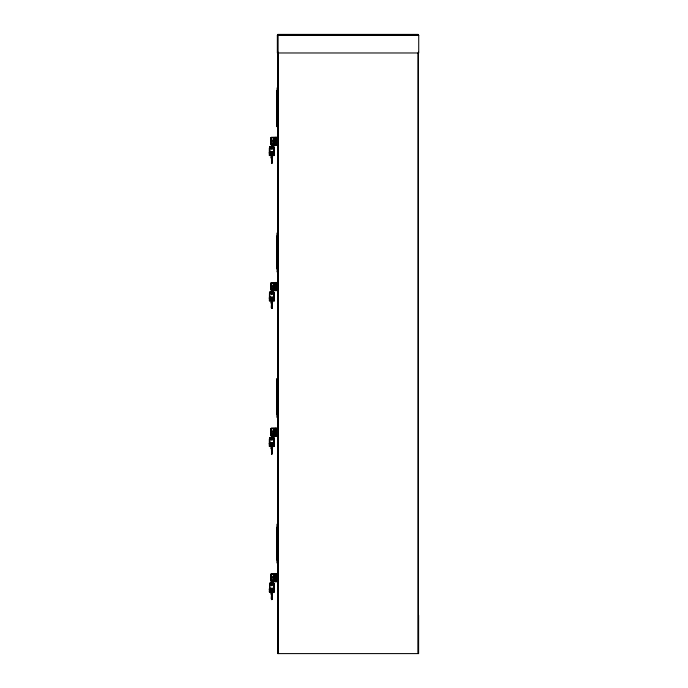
<?xml version="1.0" encoding="UTF-8"?>
<svg xmlns="http://www.w3.org/2000/svg" width="688" height="688" viewBox="0 0 688 688"><rect width="100%" height="100%" fill="white"/><g stroke="black" fill="none" stroke-linecap="round" stroke-linejoin="round"><path stroke-width="1.03" d="M271.7 292.77L271.597 293.836L271.958 291.497M271.863 147.997L271.88 145.641M271.829 144.102C271.906 139.432 271.485 149.434 271.691 148.118M271.7 439.262L271.7 438.359M271.863 293.269L271.88 290.912M271.7 584.791L271.708 582.022M277.126 563.051L276.946 527.369L277.763 527.369M277.763 414.193L276.877 414.271L276.946 381.849L277.763 381.849M277.341 268.604L276.877 268.681L276.903 236.225L277.763 236.259M276.946 123.341L277.066 90.988L276.903 123.41L277.763 123.341M277.092 527.369L276.903 559.791L276.972 527.343L277.539 527.386L277.539 559.74M277.04 527.369L277.015 559.722M277.083 236.225L276.903 268.681L276.972 236.225L277.539 236.276L277.539 268.621M277.015 126.669L277.015 91.04M277.126 524.093L277.341 563.051M277.298 417.444L276.92 378.563L277.126 417.521M277.152 268.604L277.032 236.259L277.341 271.932L277.126 232.974M277.298 87.78L276.92 126.669M277.539 414.21L277.539 381.866M277.539 123.358L277.539 91.005M271.657 147L271.665 148.281L271.855 147.473M271.726 143.74L271.691 143.13M271.657 292.262L271.665 293.544L271.769 291.101M271.691 288.392L271.588 293.062M271.855 288.53L271.889 289.949M271.657 437.852L271.665 439.133L271.726 437.946M271.889 434.696L271.726 433.595L271.674 436.579M271.889 580.216L271.691 579.511M271.674 143.388L271.605 148.479L271.674 143.388L271.502 145.727M271.674 288.65L271.502 293.681M271.872 437.448L271.863 438.273L271.949 435.521M274.073 143.13L274.03 144.102L276.18 144.102M274.03 289.364L274.073 288.392M274.03 434.954L274.073 433.982M274.03 580.483L274.073 579.511M271.588 147.791L271.597 147.017M271.889 144.686L271.855 143.259M271.829 289.373L271.829 287.825L271.794 288.315M271.794 438.617L271.708 436.502M271.889 435.538L271.829 433.414L271.794 433.904M271.794 584.138L271.82 581.42M271.648 583.785C271.984 586.984 272.052 578.634 271.794 579.425M271.605 146.088L271.614 145.099L271.554 147.155M271.597 292.288L271.605 291.351M271.674 290.99L271.622 289.424M271.812 291.299L271.803 293.836L271.855 292.744M271.605 436.94L271.597 439.426L271.829 436.089M271.803 437.826L271.88 436.502M271.812 436.889L271.82 435.9M271.726 580.122L271.717 584.714M271.88 582.022L271.502 584.791M271.605 582.469L271.622 580.534L271.597 584.946L271.554 583.536M274.727 574.815L274.753 573.474L274.744 575.822M274.443 574.815L274.357 573.482L274.374 574.815M271.683 146.535L271.743 144.583M271.992 145.263L271.76 147.18M271.88 146.613L271.949 144.661M271.579 291.789L271.622 290.396L276.189 290.319M271.683 291.807L271.751 289.665M271.794 291.514L271.829 290.499M271.88 291.884L271.949 289.932M271.683 437.396L271.743 435.444M271.992 436.115L271.906 438.66M271.683 582.917L271.743 580.964M271.579 582.908L271.751 580.775M271.992 581.644L271.906 584.181M271.726 147.094L271.769 145.839M271.579 437.387L271.631 438.935M271.769 436.691L271.803 439.426L271.691 438.978M271.829 148.126L271.803 148.574L271.734 147.903M271.734 293.174L271.562 293.742L271.554 292.426M271.622 144.153L271.571 144.996L271.683 144.411M271.622 435.014L271.502 439.271M274.409 155.531L269.275 155.531L269.343 148.161L270.298 146.484L273.377 146.484L274.211 147.378L274.151 155.531M273.377 291.746L274.211 292.641L274.151 300.802M274.409 446.392L269.275 446.392L269.343 439.013L270.298 437.336L273.377 437.336L274.211 438.23L274.151 446.392M274.409 591.912L269.275 591.912L269.816 583.183L273.377 582.865L274.211 583.759L274.151 591.912M271.7 291.127L271.846 289.717M271.7 582.246L271.846 580.827M277.35 90.962L277.341 87.711M277.35 236.225L277.341 232.974M277.341 527.412L277.35 524.161M276.189 137.204L271.192 137.411L270.642 143.801L271.674 145.357L276.189 145.357M271.003 138.142L270.84 144.583L271.192 137.411L276.189 137.514M269.533 155.531L269.816 146.802L273.858 146.802L269.816 146.802M275.157 140.197C276.017 138.503 276.017 144.067 275.157 142.373M276.189 282.476L271.192 282.682L270.642 289.063L271.674 290.628L276.189 290.628M271.003 283.404L270.84 289.846L271.192 282.682L276.189 282.777M269.533 300.802L269.533 293.423L270.298 291.746L273.858 292.073L269.816 292.073L269.472 292.641L269.343 300.802L274.409 300.802M275.157 285.46C276.017 283.766 276.017 289.33 275.157 287.636M276.189 428.065L271.192 428.271L270.642 434.653L271.674 436.218L276.189 436.218M271.003 428.994L270.84 435.435L271.192 428.271L276.189 428.366M269.533 446.392L269.816 437.663L273.858 437.663L269.816 437.663M275.157 431.049C276.017 429.355 276.017 434.928 275.157 433.234M276.189 573.586L271.192 573.792L270.642 580.182L271.674 581.738L276.189 581.738M269.533 591.912L269.533 584.542L270.298 582.865M275.157 576.578C276.017 574.884 276.017 580.448 275.157 578.754M269.275 153.157L269.275 152.538M274.409 152.512L274.409 153.183M269.275 298.429L269.275 297.809M274.409 297.784L274.409 298.454M270.117 443.287L274.409 443.373L274.409 444.044M269.275 589.539L269.275 588.919M274.409 588.894L274.409 589.564M269.275 444.044L269.275 443.373M270.84 574.368L270.84 580.964L271.192 573.792L276.189 573.895M271.433 159.625L271.734 163.245L272.457 162.239L272.25 159.625M271.433 450.477L271.734 454.097L272.457 453.091L272.25 450.477M271.433 304.423L271.227 307.502L271.734 308.508L272.457 307.502L272.25 304.423M271.433 595.533L271.227 598.62L271.734 599.626L272.457 598.62L272.25 595.533M276.972 123.41L277.04 90.988L277.083 123.41M276.92 414.193L277.083 381.814L277.195 414.193M277.35 35.329L277.875 34.4L418.201 34.4L418.725 35.329L418.725 52.976L277.35 52.976L277.35 35.329L418.725 35.329M278.485 186.353L277.952 187.282L277.952 197.809L278.485 198.737M276.903 268.681L277.763 268.604M278.485 331.831L277.952 332.76L277.952 343.286L278.485 344.215M278.485 477.317L277.952 478.246L277.952 488.772L278.485 489.701M276.903 559.791L277.763 559.722M277.341 123.341L277.238 90.988M277.298 559.791L277.238 527.369M272.25 158.954L272.56 156.941M272.25 304.216L272.56 302.204M272.25 449.806L272.56 447.802M272.25 595.335L272.56 593.323M277.625 184.952L277.711 54.791L277.814 185.313L277.814 184.719M277.625 330.223L277.711 200.053L277.814 330.584L277.814 329.991M277.625 621.333L277.711 491.172L277.814 621.694L277.814 621.101M276.972 414.271L277.187 381.849L277.083 414.271M271.175 153.854C269.902 155.075 273.781 155.075 272.508 153.854M269.816 292.073L270.298 291.858M271.175 299.125C269.902 300.338 273.781 300.338 272.508 299.125M271.175 444.715C269.902 445.936 273.781 445.936 272.508 444.715M271.175 590.235C269.902 591.456 273.781 591.456 272.508 590.235M271.192 145.151L276.189 145.056M271.192 290.422L271.674 290.319M271.192 436.011L276.189 435.908M271.192 581.532L276.189 581.437M273.583 443.416L274.4 443.399M270.117 442.866L273.566 442.866L273.566 446.392L273.583 442.702L270.092 442.702L270.117 446.392M272.973 588.464L273.566 588.395L273.566 591.912L273.583 588.223L270.092 588.223L270.092 591.912M418.373 35.019L277.703 35.019L277.703 653.6L418.622 653.6L418.622 615.21M277.126 91.04L277.763 90.988M276.189 137.927L271.674 137.927L271.158 138.77L271.416 144.523L276.189 144.635M276.189 138.434L273.936 138.434L273.936 144.136L276.189 144.136M274.03 139.44L274.03 138.469M275.157 139.776L276.8 139.776M275.157 142.794L276.8 142.794M270.117 152.125L273.566 152.125M270.117 152.435L273.566 152.435M270.117 152.848L273.566 152.848M270.711 153.854L272.973 153.854M272.457 157.879L272.766 153.854M277.126 271.932L277.35 271.855M276.189 283.198L271.674 283.198L271.158 284.032L271.416 289.794L276.189 289.906M274.03 284.703L274.03 283.731L276.18 283.731L273.936 283.697L273.936 289.399L276.189 289.399M275.157 285.038L276.8 285.038M275.157 288.057L276.8 288.057M270.117 297.388L273.566 297.388M270.117 297.698L273.566 297.698M270.117 298.119L273.566 298.119M270.711 299.125L272.973 299.125M272.457 303.15L272.766 299.125M276.189 428.787L271.674 428.787L271.158 429.622L271.416 435.384L276.189 435.495M276.189 429.286L273.936 429.286L273.936 434.988L276.189 434.988M274.03 430.292L274.03 429.321M275.157 430.628L276.8 430.628M275.157 433.646L276.8 433.646M270.117 442.986L273.566 442.986M270.117 443.708L273.566 443.708M270.711 444.715L272.973 444.715M272.457 448.739L272.766 444.715M276.189 574.308L271.674 574.308L271.158 575.151L271.416 580.904L276.189 581.016M274.03 575.822L274.03 574.85L276.18 574.85L273.936 574.815L273.936 580.517L276.189 580.517M276.8 576.157L275.157 576.157L275.157 579.511M275.157 579.176L276.8 579.176M270.117 588.507L273.566 588.507M270.117 588.816L273.566 588.816M270.117 589.229L273.566 589.229M270.711 590.235L272.973 590.235M272.457 594.26L272.766 590.235M270.117 152.014L270.711 152.082M270.117 297.276L270.711 297.354M270.117 588.395L270.711 588.464M269.816 583.183L273.858 583.183L273.377 582.977M277.47 475.571L277.814 476.173L277.711 345.643L277.814 475.752M269.636 147.524L269.533 148.161M269.636 292.796L269.533 293.423M269.636 438.385L269.533 439.013M269.636 583.906L269.533 584.542M271.433 158.954L270.917 153.854M271.433 304.216L270.917 299.125M271.433 449.806L270.917 444.715M271.433 595.335L270.917 590.235M274.211 147.378L274.34 155.531M274.211 292.641L274.34 300.802M274.211 438.23L274.34 446.392M274.211 583.759L274.34 591.912M270.84 137.987L270.9 138.77M270.84 283.25L270.9 284.032M270.84 428.848L270.9 429.622M274.65 574.815L274.693 573.508L274.641 575.822M277.436 90.988L277.488 123.341M277.436 236.259L277.488 268.604M277.161 90.988L277.195 123.341M277.436 381.849L277.488 414.193M277.161 236.259L277.195 268.604M277.436 527.369L277.488 559.722M418.373 52.202L418.373 653.6M418.02 53.139L418.02 652.671M278.227 52.202L278.227 653.6M278.055 53.139L278.055 652.671M277.875 34.4L277.875 52.976M277.952 622.64L277.952 653.6M276.989 138.426L276.989 143.697M276.989 283.688L276.989 288.96M276.989 429.278L276.989 434.549M276.989 574.807L276.989 580.079M276.189 137.093L276.189 145.478M276.189 282.355L276.189 290.74M276.189 427.953L276.189 436.33M276.189 573.474L276.189 581.859M275.157 139.44L275.157 143.13M275.157 284.703L275.157 288.392M275.157 430.292L275.157 433.982M274.538 138.469L274.538 144.102M274.538 283.731L274.538 289.364M274.538 429.321L274.538 434.954M274.546 573.543L274.538 580.483M274.34 573.474L274.366 575.822M274.28 138.469L274.28 144.102M274.28 283.731L274.28 289.364M274.28 429.321L274.28 434.954M274.28 574.85L274.28 580.483M274.099 138.469L274.099 144.102M274.099 283.731L274.099 289.364M274.099 429.321L274.099 434.954M274.099 574.85L274.099 580.483M273.893 155.531L273.893 148.161L273.377 147.318L269.851 147.739L269.782 155.531M273.893 300.802L273.893 293.423L273.377 292.589L269.851 293.002L269.782 300.802M273.893 446.392L273.893 439.013L273.377 438.179L269.851 438.591L269.782 446.392M273.893 591.912L273.893 584.542L273.377 583.699L269.851 584.121L269.782 591.912M272.973 152.082L273.566 152.014L273.566 155.531L273.583 151.842L270.092 151.842L270.117 155.531M272.973 297.354L273.566 297.276L273.566 300.802L273.583 297.113L270.092 297.113L270.117 300.802M272.973 442.874L272.973 443.708M272.147 156.941L272.147 162.841M272.147 302.204L272.147 308.112M272.147 447.802L272.147 453.702M272.147 593.323L272.147 599.222M271.941 156.941L271.941 163.245M271.941 302.204L271.941 308.508M271.941 447.802L271.941 454.097M271.941 593.323L271.941 599.626M271.734 156.941L271.734 163.245M271.734 302.204L271.734 308.508M271.734 447.802L271.734 454.097M271.734 593.323L271.734 599.626M271.528 158.584L271.528 162.841M271.528 303.847L271.528 308.112M271.528 449.445L271.528 453.702M271.528 594.303L271.528 599.222M271.124 156.941L271.124 157.879M271.124 302.204L271.124 303.15M271.124 447.802L271.124 448.739M271.124 593.323L271.124 594.26M270.711 442.874L270.711 443.708M271.631 434.223L271.571 435.857L271.631 434.223M271.631 579.752L271.571 581.377L271.631 579.752M271.416 139.604C270.126 147.963 274.538 139.088 271.416 139.604M270.659 147.989C271.493 152.022 275.613 145.727 270.659 147.989M271.416 284.875C270.126 293.226 274.538 284.35 271.416 284.875M270.659 293.26C271.493 297.285 275.613 290.99 270.659 293.26M271.416 430.464C270.126 438.824 274.538 429.94 271.416 430.464M270.659 438.849C271.493 442.874 275.613 436.579 270.659 438.849M271.416 575.985C270.126 584.344 274.538 575.469 271.416 575.985M270.659 584.37C271.493 588.403 275.613 582.108 270.659 584.37"/></g></svg>
